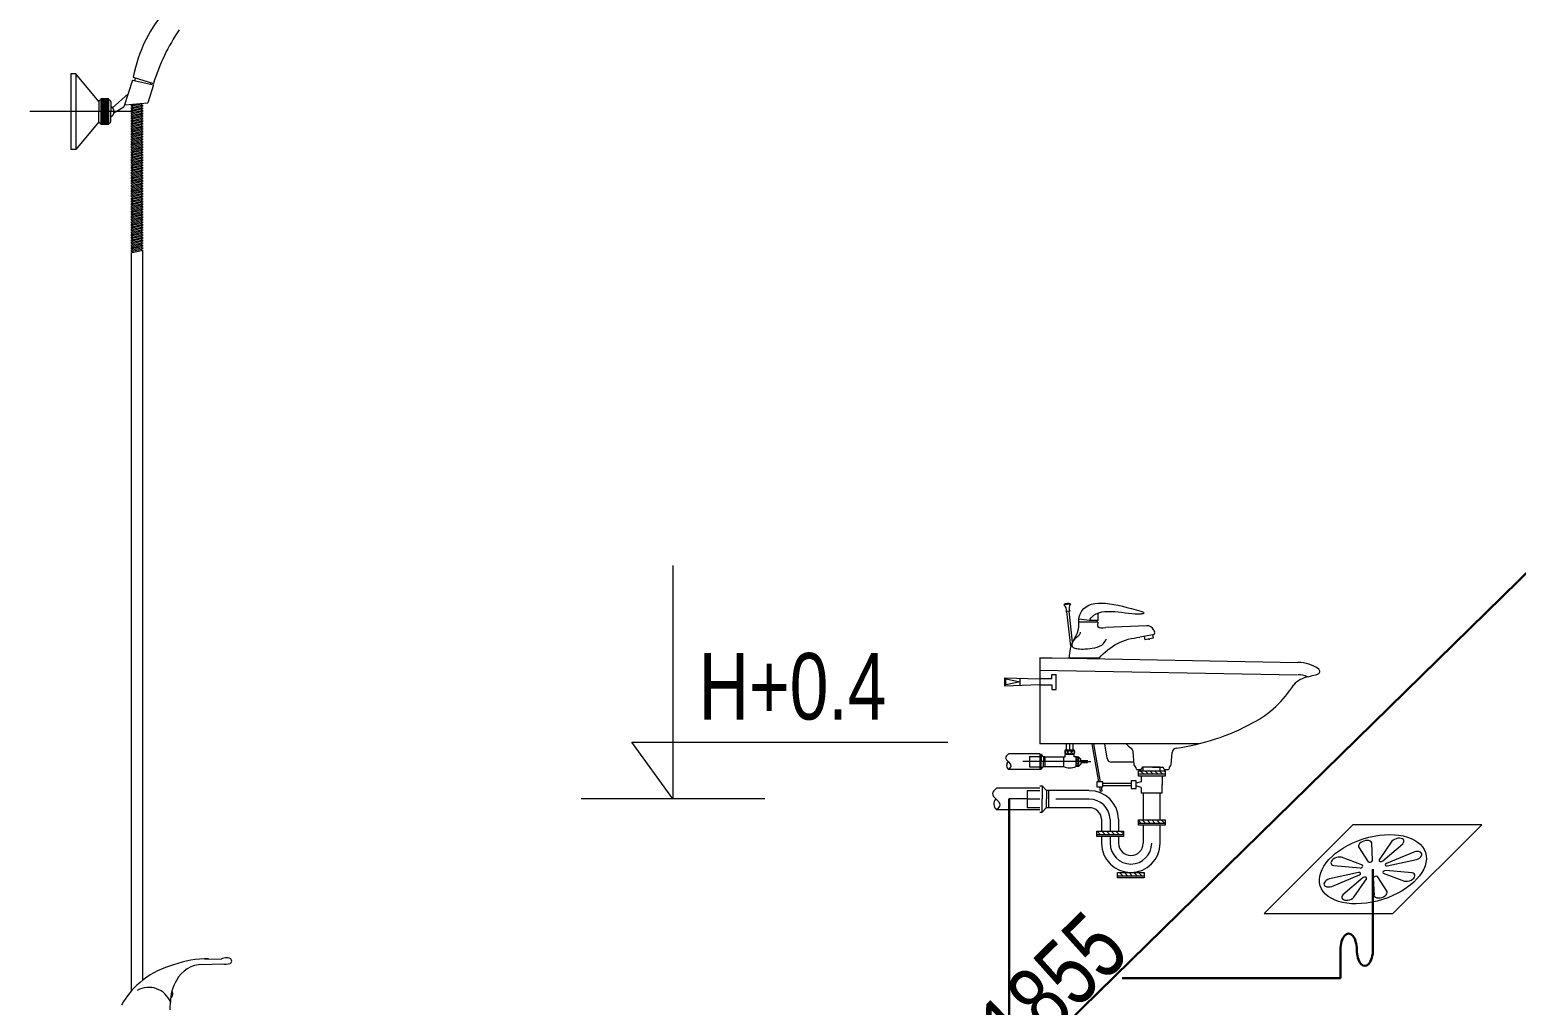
# Model space of a CAD drawing. Header units: millimetres. Extents: x -819040 to 60987, y -269988 to 131461.
# Drawn here: x -31172 to -25633, y -79511 to -75875 of the extents above; entities that cross this region are included whole.
import ezdxf

# ---------------------------------------------------------------- set-up
doc = ezdxf.new("R2010")
doc.units = ezdxf.units.MM
doc.layers.get('0').update_dxf_attribs({"lineweight": 9})
doc.layers.get('Defpoints').update_dxf_attribs({"lineweight": 9})
for name, color, linetype, lineweight in [('GHI CHU', 51, 'Continuous', 9), ('GHI CHU @ 50', 51, 'Continuous', 9), ('KICH THUOC', 21, 'Continuous', 13), ('KICH THUOC @ 10', 21, 'Continuous', 13), ('kt', 8, 'Continuous', 9), ('THOAT RUA-CONTINOUS', 3, 'Continuous', 30), ('THOAT RUA-MIENG BAT', 3, 'ONG_THOAT', 30), ('ống cấp nước', 3, 'Continuous', 9)]:
    doc.layers.add(name, color=color, linetype=linetype, lineweight=lineweight)
doc.styles.add('KICH THUOC', font='arial.ttf', dxfattribs={"width": 0.75})
doc.styles.get("Standard").update_dxf_attribs({"font": 'arial.ttf', "width": 0.75})
doc.styles.add('TCVN-10', font='arial.ttf', dxfattribs={"width": 0.75, "height": 10})
doc.linetypes.add('ONG_THOAT', pattern='A,6,-1,[")",Standard,S=2,R=0,X=-0.466667,Y=-1],-0.2', length=7.2)
doc.dimstyles.new('TCVN-5 D-i-L', dxfattribs={"dimtxt": 5, "dimasz": 1.2, "dimexe": 1.2, "dimexo": 0, "dimgap": 0.8, "dimtad": 1, "dimtoh": 1, "dimdec": 0, "dimzin": 0, "dimdsep": 46, "dimtxsty": 'KICH THUOC', "dimblk": 'ARCHTICK', "dimcen": 1.2, "dimdle": 1.2, "dimse1": 1, "dimse2": 1, "dimsd1": 1, "dimsd2": 1, "dimclrd": 256, "dimclre": 256, "dimclrt": 256, "dimadec": 0, "dimazin": 0, "dimtm": 1e-09, "dimtfac": 1, "dimtdec": 0, "dimtofl": 0, "dimtmove": 1, "dimatfit": 2, "dimfxl": 1, "dimtolj": 1, "dimtzin": 0, "dimlwd": -1, "dimlwe": -1, "dimarcsym": 1})
pattern_1 = [(135, (254.425, 2073.632), (6.623436, 6.623436), [])]

# ---------------------------------------------------------------- blocks, each defined once
blk = doc.blocks.new('chi_tiet_chau_rua-hc_canh')
h = blk.add_hatch()
h.set_pattern_fill('ANSI31', color=256, scale=74.935623, style=0)
h.set_pattern_definition(pattern_1)
h.paths.add_polyline_path([(92.7, 291.4), (93, 301.4), (58.4, 301.4), (58.4, 291.4)])
h.paths.add_polyline_path([(93, 301.4), (92.7, 291.4), (133.4, 291.4), (133.4, 301.4)])
h = blk.add_hatch()
h.set_pattern_fill('ANSI31', color=256, scale=74.935623, style=0)
h.set_pattern_definition(pattern_1)
h.paths.add_polyline_path([(133.3, 153.3), (133.3, 163.3), (87.9, 163.3), (87.5, 153.3)])
h.paths.add_polyline_path([(87.9, 163.3), (58.4, 163.3), (58.4, 153.3), (87.5, 153.3)])
h.paths.add_polyline_path([(16.4, 121.4), (16.4, 131.4), (-58.5, 131.4), (-58.5, 121.4)])
h = blk.add_hatch()
h.set_pattern_fill('ANSI31', color=256, scale=74.935623, style=0)
h.set_pattern_definition(pattern_1)
h.paths.add_polyline_path([(0, 5), (0, 15), (54.7, 15), (54.7, 5)])
h.paths.add_polyline_path([(54.7, 5), (54.7, 15), (74.9, 15), (74.9, 5)])
for p, q in [((-131.6, 769.5), (-150.9, 767.3)), ((-133.8, 749.7), (-144.4, 748.5)), ((-136.1, 749.5), (-142.1, 748.8)), ((-130.9, 651.1), (-142.1, 748.8)), ((-126.2, 662.8), (-136.1, 749.5)), ((-55.4, 719), (-109.9, 719)), ((-79.1, 723.3), (-109.1, 726.8)), ((-108.5, 719), (-109.1, 726.8)), ((-54.4, 723.4), (-79.1, 723.3)), ((-57.7, 719.5), (-57.9, 723.3)), ((-54.4, 723.4), (-54.4, 744.6)), ((81.8, 708.5), (-33.2, 704.1)), ((99.5, 683.2), (62.7, 676.1)), ((74.8, 678.4), (76.8, 669.1)), ((100.1, 673.6), (76.8, 669.1)), ((98.1, 683), (100.1, 673.6)), ((101.8, 696.4), (103.9, 691.3)), ((-218.9, 618.2), (-183.3, 618.2)), ((-218.8, 618.2), (-218.8, 376.8)), ((-183.3, 618.2), (506.5, 605.5)), ((-51.3, 617.9), (-136.8, 617.9)), ((-55.3, 617.9), (-127.4, 617.9)), ((-273.7, 540.6), (-273.7, 560.8)), ((-184.3, 559.1), (-218.9, 559.1)), ((-218.8, 584), (505.9, 570.6)), ((-184.3, 559.1), (-184.3, 571.7)), ((-184.3, 571.7), (-172.7, 571.7)), ((-172.7, 529.7), (-172.7, 571.7)), ((-218.9, 542.3), (-184.3, 542.3)), ((-184.3, 542.3), (-184.3, 529.7)), ((-184.3, 529.7), (-172.7, 529.7)), ((-36.1, 376.8), (-218.8, 376.8)), ((-143.5, 359), (-143.5, 376.8)), ((-134.4, 359), (-134.4, 376.8)), ((-125.2, 359), (-125.2, 376.8)), ((-72.3, 376.8), (-53.5, 269.9)), ((-67.5, 376.8), (-48.6, 269.9)), ((227.6, 376.8), (-37.3, 376.8)), ((-29.5, 336.3), (-36.1, 376.8)), ((-218.8, 348.6), (-306.1, 348.6)), ((-247.4, 341.3), (-218.8, 341.3)), ((-247.4, 341.3), (-247.4, 312.3)), ((-218.8, 347.9), (-214.9, 347.9)), ((-218.8, 347.9), (-218.8, 305.7)), ((-214.9, 347.9), (-214.9, 326.8)), ((-207.8, 340.5), (-214.9, 347.9)), ((-204.6, 340.5), (-207.8, 340.5)), ((-207.8, 340.5), (-207.8, 326.8)), ((-204.6, 340.5), (-151.7, 340.5)), ((-204.6, 340.5), (-204.6, 313.1)), ((-204.6, 340.5), (-204.6, 313.1)), ((-151.7, 340.5), (-146.9, 340.5)), ((-151.7, 340.5), (-151.7, 313.1)), ((-121.8, 359), (-146.9, 359)), ((-134.4, 347.3), (-146.9, 347.3)), ((-146.9, 340.5), (-146.9, 347.3)), ((-121.8, 347.3), (-134.4, 347.3)), ((-121.8, 340.5), (-121.8, 347.3)), ((-113.3, 340.5), (-121.8, 340.5)), ((-117, 340.5), (-109.7, 340.5)), ((-117, 340.5), (-117, 313.1)), ((-109.7, 340.5), (-109.7, 313.1)), ((-109.7, 340.5), (-103.6, 333.8)), ((46.6, 317.7), (43.4, 355.1)), ((150.2, 317.7), (153.2, 352.7)), ((-218.8, 304.9), (-306.1, 304.9)), ((-83.3, 327), (-266.4, 327)), ((-247.4, 312.3), (-218.8, 312.3)), ((-218.8, 305.7), (-214.9, 305.7)), ((-214.9, 305.7), (-214.9, 326.8)), ((-214.9, 305.7), (-207.8, 313.1)), ((-207.8, 313.1), (-207.8, 326.8)), ((-207.8, 313.1), (-204.6, 313.1)), ((-204.6, 313.1), (-151.7, 313.1)), ((-109.7, 313.1), (-117, 313.1)), ((-109.7, 313.1), (-103.6, 319.8)), ((-103.6, 326.8), (-103.6, 333.8)), ((-103.6, 330.3), (-85.8, 330.3)), ((-103.6, 326.8), (-103.6, 319.8)), ((-85.8, 323.7), (-103.6, 323.7)), ((-83.3, 327), (-75.2, 327)), ((45.9, 325.5), (-16.7, 325.5)), ((54.2, 304.7), (66, 304.7)), ((58.4, 301.4), (133.4, 301.4)), ((58.4, 286.4), (58.4, 301.4)), ((66, 304.7), (68, 309.6)), ((98.4, 311.2), (70.4, 311.2)), ((119.9, 311.2), (71.9, 311.2)), ((71.9, 301.4), (71.9, 311.2)), ((98.4, 311.2), (126.5, 311.2)), ((119.9, 301.4), (119.9, 311.2)), ((130.8, 304.7), (128.9, 309.6)), ((130.8, 304.7), (142.6, 304.7)), ((133.4, 301.4), (133.4, 286.4)), ((-218.8, 252.4), (-340, 252.4)), ((-218.8, 259), (-212, 259)), ((-212, 259), (-199.5, 245.9)), ((-212, 259), (-212, 222)), ((-51.1, 256.4), (-48.6, 242.6)), ((-46.2, 256.4), (-44, 243.5)), ((37.8, 265.8), (-41.6, 265.8)), ((37.8, 258.8), (-41.6, 258.8)), ((37.8, 272.8), (37.8, 251.7)), ((52.6, 272.8), (37.8, 272.8)), ((37.8, 251.7), (52.6, 251.7)), ((52.6, 251.7), (52.6, 272.8)), ((66.2, 270.3), (52.6, 265.9)), ((66.2, 254.2), (52.6, 258.6)), ((133.4, 291.4), (58.4, 291.4)), ((133.4, 286.4), (58.4, 286.4)), ((125.6, 286.4), (125.6, 262.3)), ((125.6, 238.2), (125.6, 262.3)), ((-254.1, 222), (-304.6, 222)), ((-254.1, 245.9), (-218.8, 245.9)), ((-254.1, 245.9), (-254.1, 198)), ((-254.1, 222), (-218.8, 222)), ((-254.1, 222), (-254.1, 222)), ((-254.1, 222), (-254.1, 222)), ((-212, 184.9), (-212, 222)), ((-194, 245.9), (-199.5, 245.9)), ((-199.5, 245.9), (-199.5, 222)), ((-199.5, 198), (-199.5, 222)), ((-194, 245.9), (-194, 198)), ((-79.4, 245.3), (-194, 245.3)), ((-79.4, 221.3), (-173.9, 221.3)), ((-44, 243.5), (-48.6, 242.6)), ((125.6, 238.2), (66.2, 238.2)), ((71.9, 238.2), (71.9, 163.3)), ((119.9, 163.3), (119.9, 238.2)), ((-218.8, 191.6), (-340, 191.6)), ((-254.1, 198), (-218.8, 198)), ((-218.8, 184.9), (-212, 184.9)), ((-212, 184.9), (-199.5, 198)), ((-199.5, 198), (-194, 198)), ((-79.4, 197.3), (-194, 197.3)), ((-58.5, 131.4), (16.4, 131.4)), ((-58.5, 116.4), (-58.5, 131.4)), ((-45.1, 165.3), (-45.1, 131.4)), ((-21, 165.3), (-21, 131.4)), ((3, 165.3), (3, 131.4)), ((16.4, 131.4), (16.4, 116.4)), ((58.4, 163.3), (133.3, 163.3)), ((58.4, 148.3), (58.4, 163.3)), ((133.3, 153.3), (58.4, 153.3)), ((133.3, 148.3), (58.4, 148.3)), ((71.9, 148.3), (71.9, 97.4)), ((119.9, 97.4), (119.9, 148.3)), ((133.3, 163.3), (133.3, 148.3)), ((16.4, 121.4), (-58.5, 121.4)), ((16.4, 116.4), (-58.5, 116.4)), ((-45, 116.4), (-45, 97.4)), ((-21, 116.4), (-21, 97.4)), ((3, 116.4), (3, 97.4)), ((37.5, 62.9), (37.5, 62.9)), ((0, 0), (0, 15)), ((0, 15), (74.9, 15)), ((74.9, 5), (0, 5)), ((74.9, 0), (0, 0)), ((37.5, 39), (37.5, 39)), ((37.5, 15), (37.5, 15)), ((74.9, 15), (74.9, 0))]:
    blk.add_line(p, q)
for points in [[(64.9, 749.4), (67.9, 748.4), (70.5, 747.4), (72.3, 746.3), (73.4, 745.2), (73.6, 744.1), (72.7, 743.2), (70.7, 742.5), (67.3, 741.9)], [(-105.3, 690.3), (-105.5, 687.8), (-106.1, 685.6), (-107, 683.7), (-108.2, 682), (-109.7, 680.5), (-111.2, 679.1), (-112.9, 677.7), (-114.6, 676.3), (-116.2, 674.8), (-117.9, 673.3), (-119.4, 671.6), (-120.9, 670), (-122.3, 668.3), (-123.6, 666.7), (-124.7, 665.1), (-125.7, 663.5), (-126.5, 662), (-127.2, 660.6), (-127.7, 659.2), (-128.1, 657.9), (-128.3, 656.6), (-128.4, 655.4), (-128.3, 654.1), (-128.1, 652.9), (-127.8, 651.8), (-127.3, 650.6), (-126.6, 649.5), (-125.6, 648.4), (-124.3, 647.4), (-122.6, 646.5), (-120.4, 645.6), (-117.7, 644.9), (-114.5, 644.3), (-110.8, 643.8), (-106.5, 643.5), (-101.7, 643.3), (-96.5, 643.3), (-90.8, 643.5), (-84.7, 643.9), (-78.2, 644.5), (-71.3, 645.3), (-64.3, 646.5), (-57.3, 648.3), (-50.6, 650.9), (-44.5, 654.4), (-39.1, 659), (-34.6, 664.9), (-31.4, 672.3)], [(-218.9, 542.3), (-316.7, 539.3), (-316.7, 562.1), (-218.9, 559.1)], [(66.2, 286.4), (66.2, 270.3)], [(66.2, 254.2), (66.2, 238.2)]]:
    blk.add_lwpolyline(points)
blk.add_lwpolyline([(-51.3, 617.9, -0.204183), (62.7, 676.1)], format="xyb")
for points in [[(-273.7, 550.7), (-313.7, 542.3), (-313.7, 559.1), (-273.7, 550.7)], [(-41.6, 269.9), (-58.1, 269.9), (-58.1, 256.4), (-41.6, 256.4)]]:
    blk.add_lwpolyline(points, close=True)
for centre, radius in [((-134.4, 353.1), 4.98), ((-113.4, 335.5), 2.73), ((-113.4, 318.1), 2.73)]:
    blk.add_circle(centre, radius)
for centre, radius, start, end in [((-139.5, 752.6), 18.7, 65.1138, 127.8738), ((-159.3, 753.9), 15.8, 340.1768, 58.1722), ((-120.5, 758.3), 15.8, 134.8154, 212.8108), ((83.6, 688.9), 19.7, 22.3232, 95.2136), ((98.4, 689), 5.9, 280.9248, 22.3232), ((508.4, 511.6), 93.9, 52.9609, 91.1594), ((560.3, 580.3), 7.77, 293.3025, 52.9609), ((241.2, 699.4), 297.9, 297.6615, 328.3428), ((550.8, 489.2), 77.7, 101.4566, 136.1097), ((508.4, 511.6), 59.1, 64.7423, 91.1594), ((71.7, 1005.4), 647.7, 278.2159, 298.3725), ((93, 438.2), 92, 221.8945, 233.4324), ((-135.8, 353.1), 12.5, 152.3432, 207.6568), ((-132.9, 353.1), 12.5, 332.3432, 27.6568), ((-16.7, 338.4), 13, 189.2662, 270), ((30.5, 354), 13, 4.8991, 53.4324), ((166.1, 351.6), 13, 98.2159, 175.1009), ((-296.8, 316.5), 14.9, 135.7581, 231.5596), ((-134.4, 350.2), 40.9, 244.9582, 295.0418), ((-86.8, 327), 3.44, 286.2708, 73.7292), ((33.7, 303.2), 19.4, 7.9934, 48.4459), ((54.2, 306), 1.3, 187.9934, 270), ((70.4, 308.6), 2.59, 90, 158.1986), ((126.5, 308.6), 2.59, 21.8014, 90), ((142.6, 306), 1.3, 270, 352.0066), ((163.1, 303.2), 19.4, 131.5541, 172.0066), ((-327.2, 207.8), 20.7, 135.7581, 231.5596), ((-79.4, 162.8), 82.4, 1.7292, 90), ((-79.4, 162.8), 58.4, 2.439, 90), ((-79.4, 162.8), 34.5, 4.138, 90), ((37.5, 97.4), 34.5, 0, 0), ((37.5, 97.4), 82.4, 180, 270), ((37.5, 97.4), 58.4, 180, 270), ((37.5, 97.4), 34.5, 180, 270), ((37.5, 97.4), 82.4, 270, 0), ((37.5, 97.4), 34.5, 270, 0), ((37.5, 97.4), 58.4, 270, 0)]:
    blk.add_arc(centre, radius, start, end)
for centre in [(-143.5, 352.9), (-125.2, 352.9), (-113.4, 326.8)]:
    blk.add_ellipse(centre, major_axis=(0, -5.03), ratio=0.589621)
for points, knots in [([(-109.1, 726.8), (-108, 736), (-84.9, 792.2), (-4.2, 769.2), (64.9, 749.4)], [60.22347, 60.22347, 60.22347, 60.22347, 130.295464, 552.2368, 552.2368, 552.2368, 552.2368]), ([(-79.1, 723.3), (-76.2, 729.1), (-46.4, 765.8), (22.8, 739.9), (67.3, 741.9)], [74.135585, 74.135585, 74.135585, 74.135585, 94.783412, 433.510569, 433.510569, 433.510569, 433.510569]), ([(535.4, 565.4), (545.3, 568.2), (551.6, 569.5), (560.6, 572), (563.4, 573.2)], [0, 0, 0, 0, 14.791988, 20.421836, 20.421836, 20.421836, 20.421836])]:
    blk.add_open_spline(points, degree=3, knots=knots)
for points in [[(-109.9, 719), (-112.3, 692.5), (-119.8, 675.8), (-133, 644.1), (-136.8, 617.9)], [(-55.4, 719), (-55.2, 706.4), (-33.2, 704.1)], [(-306.1, 348.6), (-314.4, 337.5), (-299.4, 315), (-306.1, 304.9)], [(-340, 252.4), (-351.6, 236.9), (-330.8, 205.6), (-340, 191.6)]]:
    blk.add_spline(points, degree=3)
at = {"color": 0, "linetype": 'ByBlock'}
blk.add_point((88.5, 671.4), dxfattribs=at)
blk = doc.blocks.new('chi_tiet_sen_tam-hc_canh')
for p, q in [((23.9, 922.3), (23.9, 851.6)), ((28.6, 922.3), (23.9, 922.3)), ((28.6, 922.3), (28.6, 851.6)), ((49.9, 896.4), (28.6, 922.3)), ((81.4, 916.4), (73.4, 891.4)), ((81.4, 916.4), (101, 912.1)), ((82.1, 919), (100.9, 913.2)), ((83.5, 915.9), (84.2, 918.3)), ((62.9, 890.5), (77.3, 903.5)), ((101, 912.1), (95.6, 895.2)), ((98, 912.8), (98.4, 914)), ((80.6, 887), (-14.3, 887)), ((49.9, 896.4), (49.9, 887)), ((49.9, 877.6), (49.9, 887)), ((51.8, 899), (51.8, 875)), ((59.2, 899), (51.8, 899)), ((59.2, 897.9), (51.8, 897.9)), ((59.2, 896.8), (51.8, 896.8)), ((59.2, 895.7), (51.8, 895.7)), ((59.2, 894.6), (51.8, 894.6)), ((59.2, 893.5), (51.8, 893.5)), ((59.2, 892.4), (51.8, 892.4)), ((59.2, 891.3), (51.8, 891.3)), ((59.2, 890.2), (51.8, 890.2)), ((59.2, 889.1), (51.8, 889.1)), ((59.2, 888), (51.8, 888)), ((59.2, 887), (51.8, 887)), ((59.2, 875), (59.2, 899)), ((61.2, 896.4), (61.2, 887)), ((61.2, 877.6), (61.2, 887)), ((64, 885.9), (73.4, 891.4)), ((74.1, 893.3), (95.6, 895.2)), ((80.2, 893.2), (81, 893.3)), ((80.2, 893.2), (80.2, 892.1)), ((80.2, 892.1), (81, 892.3)), ((80.2, 890.7), (81, 890.9)), ((80.2, 890.7), (80.2, 889.7)), ((80.2, 889.7), (81, 889.8)), ((80.2, 888.3), (81, 888.5)), ((80.2, 888.3), (80.2, 887.2)), ((80.2, 887.2), (81, 887.4)), ((81, 893.3), (85.1, 894.3)), ((81, 892.3), (89.8, 894.3)), ((81, 893.9), (81, 893.3)), ((81, 890.9), (89.8, 893)), ((81, 892.3), (81, 890.9)), ((81, 889.8), (89.8, 891.9)), ((81, 888.5), (89.8, 890.6)), ((81, 889.8), (81, 888.5)), ((81, 887.4), (89.8, 889.5)), ((81, 886.1), (89.8, 888.1)), ((81, 887.4), (81, 886.1)), ((81, 885), (89.8, 887.1)), ((89.8, 894.3), (90.6, 894.5)), ((89.8, 894.3), (89.8, 893)), ((89.8, 893), (90.6, 893.2)), ((89.8, 891.9), (90.6, 892.1)), ((89.8, 891.9), (89.8, 890.6)), ((89.8, 890.6), (90.6, 890.7)), ((89.8, 889.5), (90.6, 889.7)), ((89.8, 889.5), (89.8, 888.1)), ((89.8, 888.1), (90.6, 888.3)), ((89.8, 887.1), (90.6, 887.2)), ((89.8, 887.1), (89.8, 885.7)), ((90.6, 894.8), (90.6, 894.5)), ((90.6, 893.2), (90.6, 892.1)), ((90.6, 890.7), (90.6, 889.7)), ((90.6, 888.3), (90.6, 887.2)), ((49.9, 877.6), (28.6, 851.6)), ((59.2, 885.9), (51.8, 885.9)), ((59.2, 884.8), (51.8, 884.8)), ((59.2, 883.7), (51.8, 883.7)), ((59.2, 882.6), (51.8, 882.6)), ((59.2, 881.5), (51.8, 881.5)), ((59.2, 880.4), (51.8, 880.4)), ((59.2, 879.3), (51.8, 879.3)), ((59.2, 878.2), (51.8, 878.2)), ((59.2, 877.1), (51.8, 877.1)), ((59.2, 876), (51.8, 876)), ((59.2, 874.9), (51.8, 874.9)), ((80.2, 885.9), (81, 886.1)), ((80.2, 885.9), (80.2, 884.8)), ((80.2, 884.8), (81, 885)), ((80.2, 883.5), (81, 883.7)), ((80.2, 883.5), (80.2, 882.4)), ((80.2, 882.4), (81, 882.6)), ((80.2, 881.1), (81, 881.3)), ((80.2, 881.1), (80.2, 880)), ((80.2, 880), (81, 880.2)), ((80.2, 878.7), (81, 878.8)), ((80.2, 878.7), (80.2, 877.6)), ((80.2, 877.6), (81, 877.8)), ((80.2, 876.2), (81, 876.4)), ((80.2, 876.2), (80.2, 875.2)), ((80.2, 875.2), (81, 875.3)), ((80.2, 873.8), (81, 874)), ((80.2, 873.8), (80.2, 872.7)), ((80.2, 872.7), (81, 872.9)), ((81, 883.7), (89.8, 885.7)), ((81, 885), (81, 883.7)), ((81, 882.6), (89.8, 884.6)), ((81, 881.3), (89.8, 883.3)), ((81, 882.6), (81, 881.3)), ((81, 880.2), (89.8, 882.2)), ((81, 878.8), (89.8, 880.9)), ((81, 880.2), (81, 878.8)), ((81, 877.8), (89.8, 879.8)), ((81, 876.4), (89.8, 878.5)), ((81, 877.8), (81, 876.4)), ((81, 875.3), (89.8, 877.4)), ((81, 874), (89.8, 876.1)), ((81, 875.3), (81, 874)), ((81, 872.9), (89.8, 875)), ((81, 871.6), (89.8, 873.6)), ((81, 872.9), (81, 871.6)), ((81, 870.5), (89.8, 872.6)), ((89.8, 885.7), (90.6, 885.9)), ((89.8, 884.6), (90.6, 884.8)), ((89.8, 884.6), (89.8, 883.3)), ((89.8, 883.3), (90.6, 883.5)), ((89.8, 882.2), (90.6, 882.4)), ((89.8, 882.2), (89.8, 880.9)), ((89.8, 880.9), (90.6, 881.1)), ((89.8, 879.8), (90.6, 880)), ((89.8, 879.8), (89.8, 878.5)), ((89.8, 878.5), (90.6, 878.7)), ((89.8, 877.4), (90.6, 877.6)), ((89.8, 877.4), (89.8, 876.1)), ((89.8, 876.1), (90.6, 876.2)), ((89.8, 875), (90.6, 875.2)), ((89.8, 875), (89.8, 873.6)), ((89.8, 873.6), (90.6, 873.8)), ((89.8, 872.6), (90.6, 872.7)), ((89.8, 872.6), (89.8, 871.2)), ((90.6, 885.9), (90.6, 884.8)), ((90.6, 883.5), (90.6, 882.4)), ((90.6, 881.1), (90.6, 880)), ((90.6, 878.7), (90.6, 877.6)), ((90.6, 876.2), (90.6, 875.2)), ((90.6, 873.8), (90.6, 872.7)), ((80.2, 871.4), (81, 871.6)), ((80.2, 871.4), (80.2, 870.3)), ((80.2, 870.3), (81, 870.5)), ((80.2, 869), (81, 869.2)), ((80.2, 869), (80.2, 867.9)), ((80.2, 867.9), (81, 868.1)), ((80.2, 866.6), (81, 866.8)), ((80.2, 866.6), (80.2, 865.5)), ((80.2, 865.5), (81, 865.7)), ((80.2, 864.2), (81, 864.4)), ((80.2, 864.2), (80.2, 863.1)), ((80.2, 863.1), (81, 863.3)), ((80.2, 861.7), (81, 861.9)), ((80.2, 861.7), (80.2, 860.7)), ((80.2, 860.7), (81, 860.8)), ((80.2, 859.3), (81, 859.5)), ((80.2, 859.3), (80.2, 858.2)), ((81, 869.2), (89.8, 871.2)), ((81, 870.5), (81, 869.2)), ((81, 868.1), (89.8, 870.1)), ((81, 866.8), (89.8, 868.8)), ((81, 868.1), (81, 866.8)), ((81, 865.7), (89.8, 867.7)), ((81, 864.4), (89.8, 866.4)), ((81, 865.7), (81, 864.4)), ((81, 863.3), (89.8, 865.3)), ((81, 861.9), (89.8, 864)), ((81, 863.3), (81, 861.9)), ((81, 860.8), (89.8, 862.9)), ((81, 859.5), (89.8, 861.6)), ((81, 860.8), (81, 859.5)), ((81, 858.4), (89.8, 860.5)), ((81, 857.1), (89.8, 859.1)), ((89.8, 871.2), (90.6, 871.4)), ((89.8, 870.1), (90.6, 870.3)), ((89.8, 870.1), (89.8, 868.8)), ((89.8, 868.8), (90.6, 869)), ((89.8, 867.7), (90.6, 867.9)), ((89.8, 867.7), (89.8, 866.4)), ((89.8, 866.4), (90.6, 866.6)), ((89.8, 865.3), (90.6, 865.5)), ((89.8, 865.3), (89.8, 864)), ((89.8, 864), (90.6, 864.2)), ((89.8, 862.9), (90.6, 863.1)), ((89.8, 862.9), (89.8, 861.6)), ((89.8, 861.6), (90.6, 861.7)), ((89.8, 860.5), (90.6, 860.7)), ((89.8, 860.5), (89.8, 859.1)), ((89.8, 859.1), (90.6, 859.3)), ((90.6, 871.4), (90.6, 870.3)), ((90.6, 869), (90.6, 867.9)), ((90.6, 866.6), (90.6, 865.5)), ((90.6, 864.2), (90.6, 863.1)), ((90.6, 861.7), (90.6, 860.7)), ((90.6, 859.3), (90.6, 858.2)), ((28.6, 851.6), (23.9, 851.6)), ((80.2, 858.2), (81, 858.4)), ((80.2, 856.9), (81, 857.1)), ((80.2, 856.9), (80.2, 855.8)), ((80.2, 855.8), (81, 856)), ((80.2, 854.5), (81, 854.7)), ((80.2, 854.5), (80.2, 853.4)), ((80.2, 853.4), (81, 853.6)), ((80.2, 852.1), (81, 852.3)), ((80.2, 852.1), (80.2, 851)), ((80.2, 851), (81, 851.2)), ((80.2, 849.7), (81, 849.9)), ((80.2, 849.7), (80.2, 848.6)), ((80.2, 848.6), (81, 848.8)), ((80.2, 847.3), (81, 847.4)), ((80.2, 847.3), (80.2, 846.2)), ((80.2, 846.2), (81, 846.4)), ((80.2, 844.8), (81, 845)), ((80.2, 844.8), (80.2, 843.8)), ((81, 858.4), (81, 857.1)), ((81, 856), (89.8, 858.1)), ((81, 854.7), (89.8, 856.7)), ((81, 856), (81, 854.7)), ((81, 853.6), (89.8, 855.6)), ((81, 852.3), (89.8, 854.3)), ((81, 853.6), (81, 852.3)), ((81, 851.2), (89.8, 853.2)), ((81, 849.9), (89.8, 851.9)), ((81, 851.2), (81, 849.9)), ((81, 848.8), (89.8, 850.8)), ((81, 847.4), (89.8, 849.5)), ((81, 848.8), (81, 847.4)), ((81, 846.4), (89.8, 848.4)), ((81, 845), (89.8, 847.1)), ((81, 846.4), (81, 845)), ((81, 843.9), (89.8, 846)), ((89.8, 858.1), (90.6, 858.2)), ((89.8, 858.1), (89.8, 856.7)), ((89.8, 856.7), (90.6, 856.9)), ((89.8, 855.6), (90.6, 855.8)), ((89.8, 855.6), (89.8, 854.3)), ((89.8, 854.3), (90.6, 854.5)), ((89.8, 853.2), (90.6, 853.4)), ((89.8, 853.2), (89.8, 851.9)), ((89.8, 851.9), (90.6, 852.1)), ((89.8, 850.8), (90.6, 851)), ((89.8, 850.8), (89.8, 849.5)), ((89.8, 849.5), (90.6, 849.7)), ((89.8, 848.4), (90.6, 848.6)), ((89.8, 848.4), (89.8, 847.1)), ((89.8, 847.1), (90.6, 847.3)), ((89.8, 846), (90.6, 846.2)), ((89.8, 846), (89.8, 844.7)), ((89.8, 844.7), (90.6, 844.8)), ((90.6, 856.9), (90.6, 855.8)), ((90.6, 854.5), (90.6, 853.4)), ((90.6, 852.1), (90.6, 851)), ((90.6, 849.7), (90.6, 848.6)), ((90.6, 847.3), (90.6, 846.2)), ((90.6, 844.8), (90.6, 843.8)), ((80.2, 843.8), (81, 843.9)), ((80.2, 842.4), (81, 842.6)), ((80.2, 842.4), (80.2, 841.3)), ((80.2, 841.3), (81, 841.5)), ((80.2, 840), (81, 840.2)), ((80.2, 840), (80.2, 838.9)), ((80.2, 838.9), (81, 839.1)), ((80.2, 837.6), (81, 837.8)), ((80.2, 837.6), (80.2, 836.5)), ((80.2, 836.5), (81, 836.7)), ((80.2, 835.2), (81, 835.4)), ((80.2, 835.2), (80.2, 834.1)), ((80.2, 834.1), (81, 834.3)), ((80.2, 832.8), (81, 832.9)), ((80.2, 832.8), (80.2, 831.7)), ((80.2, 831.7), (81, 831.9)), ((81, 842.6), (89.8, 844.7)), ((81, 843.9), (81, 842.6)), ((81, 841.5), (89.8, 843.6)), ((81, 840.2), (89.8, 842.2)), ((81, 841.5), (81, 840.2)), ((81, 839.1), (89.8, 841.1)), ((81, 837.8), (89.8, 839.8)), ((81, 839.1), (81, 837.8)), ((81, 836.7), (89.8, 838.7)), ((81, 835.4), (89.8, 837.4)), ((81, 836.7), (81, 835.4)), ((81, 834.3), (89.8, 836.3)), ((81, 832.9), (89.8, 835)), ((81, 834.3), (81, 832.9)), ((81, 831.9), (89.8, 833.9)), ((81, 830.5), (89.8, 832.6)), ((81, 831.9), (81, 830.5)), ((81, 829.4), (89.8, 831.5)), ((89.8, 843.6), (90.6, 843.8)), ((89.8, 843.6), (89.8, 842.2)), ((89.8, 842.2), (90.6, 842.4)), ((89.8, 841.1), (90.6, 841.3)), ((89.8, 841.1), (89.8, 839.8)), ((89.8, 839.8), (90.6, 840)), ((89.8, 838.7), (90.6, 838.9)), ((89.8, 838.7), (89.8, 837.4)), ((89.8, 837.4), (90.6, 837.6)), ((89.8, 836.3), (90.6, 836.5)), ((89.8, 836.3), (89.8, 835)), ((89.8, 835), (90.6, 835.2)), ((89.8, 833.9), (90.6, 834.1)), ((89.8, 833.9), (89.8, 832.6)), ((89.8, 832.6), (90.6, 832.8)), ((89.8, 831.5), (90.6, 831.7)), ((89.8, 831.5), (89.8, 830.2)), ((90.6, 842.4), (90.6, 841.3)), ((90.6, 840), (90.6, 838.9)), ((90.6, 837.6), (90.6, 836.5)), ((90.6, 835.2), (90.6, 834.1)), ((90.6, 832.8), (90.6, 831.7)), ((80.2, 830.3), (81, 830.5)), ((80.2, 830.3), (80.2, 829.3)), ((80.2, 829.3), (81, 829.4)), ((80.2, 827.9), (81, 828.1)), ((80.2, 827.9), (80.2, 826.8)), ((80.2, 826.8), (81, 827)), ((80.2, 825.5), (81, 825.7)), ((80.2, 825.5), (80.2, 824.4)), ((80.2, 824.4), (81, 824.6)), ((80.2, 823.1), (81, 823.3)), ((80.2, 823.1), (80.2, 822)), ((80.2, 822), (81, 822.2)), ((80.2, 820.7), (81, 820.9)), ((80.2, 820.7), (80.2, 819.6)), ((80.2, 819.6), (81, 819.8)), ((80.2, 818.3), (81, 818.5)), ((80.2, 818.3), (80.2, 817.2)), ((80.2, 817.2), (81, 817.4)), ((81, 828.1), (89.8, 830.2)), ((81, 829.4), (81, 828.1)), ((81, 827), (89.8, 829.1)), ((81, 825.7), (89.8, 827.7)), ((81, 827), (81, 825.7)), ((81, 824.6), (89.8, 826.7)), ((81, 823.3), (89.8, 825.3)), ((81, 824.6), (81, 823.3)), ((81, 822.2), (89.8, 824.2)), ((81, 820.9), (89.8, 822.9)), ((81, 822.2), (81, 820.9)), ((81, 819.8), (89.8, 821.8)), ((81, 818.5), (89.8, 820.5)), ((81, 819.8), (81, 818.5)), ((81, 817.4), (89.8, 819.4)), ((81, 816), (89.8, 818.1)), ((81, 817.4), (81, 816)), ((89.8, 830.2), (90.6, 830.3)), ((89.8, 829.1), (90.6, 829.3)), ((89.8, 829.1), (89.8, 827.7)), ((89.8, 827.7), (90.6, 827.9)), ((89.8, 826.7), (90.6, 826.8)), ((89.8, 826.7), (89.8, 825.3)), ((89.8, 825.3), (90.6, 825.5)), ((89.8, 824.2), (90.6, 824.4)), ((89.8, 824.2), (89.8, 822.9)), ((89.8, 822.9), (90.6, 823.1)), ((89.8, 821.8), (90.6, 822)), ((89.8, 821.8), (89.8, 820.5)), ((89.8, 820.5), (90.6, 820.7)), ((89.8, 819.4), (90.6, 819.6)), ((89.8, 819.4), (89.8, 818.1)), ((89.8, 818.1), (90.6, 818.3)), ((89.8, 817), (90.6, 817.2)), ((90.6, 830.3), (90.6, 829.3)), ((90.6, 827.9), (90.6, 826.8)), ((90.6, 825.5), (90.6, 824.4)), ((90.6, 823.1), (90.6, 822)), ((90.6, 820.7), (90.6, 819.6)), ((90.6, 818.3), (90.6, 817.2)), ((80.2, 815.8), (81, 816)), ((80.2, 815.8), (80.2, 814.8)), ((80.2, 814.8), (81, 814.9)), ((80.2, 813.4), (81, 813.6)), ((80.2, 813.4), (80.2, 812.3)), ((80.2, 812.3), (81, 812.5)), ((80.2, 811), (81, 811.2)), ((80.2, 811), (80.2, 809.9)), ((80.2, 809.9), (81, 810.1)), ((80.2, 808.6), (81, 808.8)), ((80.2, 808.6), (80.2, 807.5)), ((80.2, 807.5), (81, 807.7)), ((80.2, 806.2), (81, 806.4)), ((80.2, 806.2), (80.2, 805.1)), ((80.2, 805.1), (81, 805.3)), ((80.2, 803.8), (81, 804)), ((80.2, 803.8), (80.2, 802.7)), ((81, 814.9), (89.8, 817)), ((81, 813.6), (89.8, 815.7)), ((81, 814.9), (81, 813.6)), ((81, 812.5), (89.8, 814.6)), ((81, 811.2), (89.8, 813.2)), ((81, 812.5), (81, 811.2)), ((81, 810.1), (89.8, 812.2)), ((81, 808.8), (89.8, 810.8)), ((81, 810.1), (81, 808.8)), ((81, 807.7), (89.8, 809.7)), ((81, 806.4), (89.8, 808.4)), ((81, 807.7), (81, 806.4)), ((81, 805.3), (89.8, 807.3)), ((81, 804), (89.8, 806)), ((81, 805.3), (81, 804)), ((81, 802.9), (89.8, 804.9)), ((81, 801.5), (89.8, 803.6)), ((89.8, 817), (89.8, 815.7)), ((89.8, 815.7), (90.6, 815.8)), ((89.8, 814.6), (90.6, 814.8)), ((89.8, 814.6), (89.8, 813.2)), ((89.8, 813.2), (90.6, 813.4)), ((89.8, 812.2), (90.6, 812.3)), ((89.8, 812.2), (89.8, 810.8)), ((89.8, 810.8), (90.6, 811)), ((89.8, 809.7), (90.6, 809.9)), ((89.8, 809.7), (89.8, 808.4)), ((89.8, 808.4), (90.6, 808.6)), ((89.8, 807.3), (90.6, 807.5)), ((89.8, 807.3), (89.8, 806)), ((89.8, 806), (90.6, 806.2)), ((89.8, 804.9), (90.6, 805.1)), ((89.8, 804.9), (89.8, 803.6)), ((89.8, 803.6), (90.6, 803.8)), ((90.6, 815.8), (90.6, 814.8)), ((90.6, 813.4), (90.6, 812.3)), ((90.6, 811), (90.6, 809.9)), ((90.6, 808.6), (90.6, 807.5)), ((90.6, 806.2), (90.6, 805.1)), ((90.6, 803.8), (90.6, 802.7)), ((80.2, 802.7), (81, 802.9)), ((80.2, 801.4), (81, 801.5)), ((80.2, 801.4), (80.2, 800.3)), ((80.2, 800.3), (81, 800.5)), ((80.2, 798.9), (81, 799.1)), ((80.2, 798.9), (80.2, 797.8)), ((80.2, 797.8), (81, 798)), ((80.2, 796.5), (81, 796.7)), ((80.2, 796.5), (80.2, 795.4)), ((80.2, 795.4), (81, 795.6)), ((80.2, 794.1), (81, 794.3)), ((80.2, 794.1), (80.2, 793)), ((80.2, 793), (81, 793.2)), ((80.2, 791.7), (81, 791.9)), ((80.2, 791.7), (80.2, 790.6)), ((80.2, 790.6), (81, 790.8)), ((80.2, 789.3), (81, 789.5)), ((81, 802.9), (81, 801.5)), ((81, 800.5), (89.8, 802.5)), ((81, 799.1), (89.8, 801.2)), ((81, 800.5), (81, 799.1)), ((81, 798), (89.8, 800.1)), ((81, 796.7), (89.8, 798.8)), ((81, 798), (81, 796.7)), ((81, 795.6), (89.8, 797.7)), ((81, 794.3), (89.8, 796.3)), ((81, 795.6), (81, 794.3)), ((81, 793.2), (89.8, 795.2)), ((81, 791.9), (89.8, 793.9)), ((81, 793.2), (81, 791.9)), ((81, 790.8), (89.8, 792.8)), ((81, 789.5), (89.8, 791.5)), ((81, 790.8), (81, 789.5)), ((81, 788.4), (89.8, 790.4)), ((89.8, 802.5), (90.6, 802.7)), ((89.8, 802.5), (89.8, 801.2)), ((89.8, 801.2), (90.6, 801.4)), ((89.8, 800.1), (90.6, 800.3)), ((89.8, 800.1), (89.8, 798.8)), ((89.8, 798.8), (90.6, 798.9)), ((89.8, 797.7), (90.6, 797.8)), ((89.8, 797.7), (89.8, 796.3)), ((89.8, 796.3), (90.6, 796.5)), ((89.8, 795.2), (90.6, 795.4)), ((89.8, 795.2), (89.8, 793.9)), ((89.8, 793.9), (90.6, 794.1)), ((89.8, 792.8), (90.6, 793)), ((89.8, 792.8), (89.8, 791.5)), ((89.8, 791.5), (90.6, 791.7)), ((89.8, 790.4), (90.6, 790.6)), ((89.8, 790.4), (89.8, 789.1)), ((90.6, 801.4), (90.6, 800.3)), ((90.6, 798.9), (90.6, 797.8)), ((90.6, 796.5), (90.6, 795.4)), ((90.6, 794.1), (90.6, 793)), ((90.6, 791.7), (90.6, 790.6)), ((80.2, 789.3), (80.2, 788.2)), ((80.2, 788.2), (81, 788.4)), ((80.2, 786.9), (81, 787)), ((80.2, 786.9), (80.2, 785.8)), ((80.2, 785.8), (81, 786)), ((80.2, 784.4), (81, 784.6)), ((80.2, 784.4), (80.2, 783.4)), ((80.2, 783.4), (81, 783.5)), ((80.2, 782), (81, 782.2)), ((80.2, 782), (80.2, 780.9)), ((80.2, 780.9), (81, 781.1)), ((80.2, 779.6), (81, 779.8)), ((80.2, 779.6), (80.2, 778.5)), ((80.2, 778.5), (81, 778.7)), ((80.2, 777.2), (81, 777.4)), ((80.2, 777.2), (80.2, 776.1)), ((80.2, 776.1), (81, 776.3)), ((81, 787), (89.8, 789.1)), ((81, 788.4), (81, 787)), ((81, 786), (89.8, 788)), ((81, 784.6), (89.8, 786.7)), ((81, 786), (81, 784.6)), ((81, 783.5), (89.8, 785.6)), ((81, 782.2), (89.8, 784.3)), ((81, 783.5), (81, 782.2)), ((81, 781.1), (89.8, 783.2)), ((81, 779.8), (89.8, 781.8)), ((81, 781.1), (81, 779.8)), ((81, 778.7), (89.8, 780.8)), ((81, 777.4), (89.8, 779.4)), ((81, 778.7), (81, 777.4)), ((81, 776.3), (89.8, 778.3)), ((81, 775), (89.8, 777)), ((81, 776.3), (81, 775)), ((81, 773.9), (89.8, 775.9)), ((89.8, 789.1), (90.6, 789.3)), ((89.8, 788), (90.6, 788.2)), ((89.8, 788), (89.8, 786.7)), ((89.8, 786.7), (90.6, 786.9)), ((89.8, 785.6), (90.6, 785.8)), ((89.8, 785.6), (89.8, 784.3)), ((89.8, 784.3), (90.6, 784.4)), ((89.8, 783.2), (90.6, 783.4)), ((89.8, 783.2), (89.8, 781.8)), ((89.8, 781.8), (90.6, 782)), ((89.8, 780.8), (90.6, 780.9)), ((89.8, 780.8), (89.8, 779.4)), ((89.8, 779.4), (90.6, 779.6)), ((89.8, 778.3), (90.6, 778.5)), ((89.8, 778.3), (89.8, 777)), ((89.8, 777), (90.6, 777.2)), ((89.8, 775.9), (90.6, 776.1)), ((89.8, 775.9), (89.8, 774.6)), ((90.6, 789.3), (90.6, 788.2)), ((90.6, 786.9), (90.6, 785.8)), ((90.6, 784.4), (90.6, 783.4)), ((90.6, 782), (90.6, 780.9)), ((90.6, 779.6), (90.6, 778.5)), ((90.6, 777.2), (90.6, 776.1)), ((80.2, 774.8), (81, 775)), ((80.2, 774.8), (80.2, 773.7)), ((80.2, 773.7), (81, 773.9)), ((80.2, 772.4), (81, 772.5)), ((80.2, 772.4), (80.2, 771.3)), ((80.2, 771.3), (81, 771.5)), ((80.2, 769.9), (81, 770.1)), ((80.2, 769.9), (80.2, 768.9)), ((80.2, 768.9), (81, 769)), ((80.2, 767.5), (81, 767.7)), ((80.2, 767.5), (80.2, 766.4)), ((80.2, 766.4), (81, 766.6)), ((80.2, 765.1), (81, 765.3)), ((80.2, 765.1), (80.2, 764)), ((80.2, 764), (81, 764.2)), ((80.2, 762.7), (81, 762.9)), ((80.2, 762.7), (80.2, 761.6)), ((80.2, 761.6), (81, 761.8)), ((81, 772.5), (89.8, 774.6)), ((81, 773.9), (81, 772.5)), ((81, 771.5), (89.8, 773.5)), ((81, 770.1), (89.8, 772.2)), ((81, 771.5), (81, 770.1)), ((81, 769), (89.8, 771.1)), ((81, 767.7), (89.8, 769.8)), ((81, 769), (81, 767.7)), ((81, 766.6), (89.8, 768.7)), ((81, 765.3), (89.8, 767.3)), ((81, 766.6), (81, 765.3)), ((81, 764.2), (89.8, 766.3)), ((81, 762.9), (89.8, 764.9)), ((81, 764.2), (81, 762.9)), ((81, 761.8), (89.8, 763.8)), ((81, 760.5), (89.8, 762.5)), ((81, 761.8), (81, 760.5)), ((89.8, 774.6), (90.6, 774.8)), ((89.8, 773.5), (90.6, 773.7)), ((89.8, 773.5), (89.8, 772.2)), ((89.8, 772.2), (90.6, 772.4)), ((89.8, 771.1), (90.6, 771.3)), ((89.8, 771.1), (89.8, 769.8)), ((89.8, 769.8), (90.6, 769.9)), ((89.8, 768.7), (90.6, 768.9)), ((89.8, 768.7), (89.8, 767.3)), ((89.8, 767.3), (90.6, 767.5)), ((89.8, 766.3), (90.6, 766.4)), ((89.8, 766.3), (89.8, 764.9)), ((89.8, 764.9), (90.6, 765.1)), ((89.8, 763.8), (90.6, 764)), ((89.8, 763.8), (89.8, 762.5)), ((89.8, 762.5), (90.6, 762.7)), ((90.6, 774.8), (90.6, 773.7)), ((90.6, 772.4), (90.6, 771.3)), ((90.6, 769.9), (90.6, 768.9)), ((90.6, 767.5), (90.6, 766.4)), ((90.6, 765.1), (90.6, 764)), ((90.6, 762.7), (90.6, 761.6)), ((80.2, 760.3), (81, 760.5)), ((80.2, 760.3), (80.2, 759.2)), ((80.2, 759.2), (81, 759.4)), ((80.2, 757.9), (81, 758.1)), ((80.2, 757.9), (80.2, 756.8)), ((80.2, 756.8), (81, 757)), ((80.2, 755.5), (81, 755.6)), ((80.2, 755.5), (80.2, 67.3)), ((81, 759.4), (89.8, 761.4)), ((81, 758.1), (89.8, 760.1)), ((81, 759.4), (81, 758.1)), ((81, 757), (89.8, 759)), ((81, 755.6), (89.8, 757.7)), ((81, 757), (81, 755.6)), ((89.8, 761.4), (90.6, 761.6)), ((89.8, 761.4), (89.8, 760.1)), ((89.8, 760.1), (90.6, 760.3)), ((89.8, 759), (90.6, 759.2)), ((89.8, 759), (89.8, 757.7)), ((89.8, 757.7), (90.6, 757.9)), ((90.6, 760.3), (90.6, 759.2)), ((90.6, 757.9), (90.6, 77.3)), ((148.8, 97.4), (163.9, 97.2)), ((145.6, 92.3), (165, 92.9))]:
    blk.add_line(p, q)
for centre, radius, start, end in [((211.4, 894.9), 131.6, 137.2805, 169.4343), ((277.8, 859.1), 185, 145.6882, 162.9846), ((51.6, 896), 1.79, 82.4935, 165.9513), ((59.5, 896), 1.79, 14.0487, 97.5065), ((59.2, 887.4), 4.83, 355.4211, 65.8184), ((59.2, 886.6), 4.83, 294.1816, 4.5789), ((51.6, 878), 1.79, 194.0487, 277.5065), ((59.5, 878), 1.79, 262.4935, 345.9513), ((149.4, 14.8), 82.6, 88.0808, 111.1475), ((167, 91.9), 6.14, 95.5598, 120.5513), ((168.9, 89.4), 8.97, 62.3711, 106.0403), ((171.3, 95.6), 2.52, 294.7833, 44.5879), ((138.7, 17.1), 77.1, 104.3587, 151.2342), ((147, 64.3), 28, 90.8135, 152.1114), ((168, 105), 12.5, 256.0429, 290.2061), ((96.6, 49.5), 21.4, 20.4396, 120.1344), ((156.7, 57), 40, 149.3389, 180.0794), ((158.2, 50.5), 42.1, 171.2229, 180.6937), ((117.6, 62.6), 0.799, 216.8114, 294.7124), ((118.1, 66.5), 0.542, 13.0349, 112.2319), ((113.8, 64.9), 5.11, 324.0374, 19.1878)]:
    blk.add_arc(centre, radius, start, end)
blk = doc.blocks.new('A$C0db7587a')
at = {"layer": 'THOAT RUA-CONTINOUS'}
for centre, start_param, end_param in [((22.6, 15.1), 4.712389, 7.853982), ((7.5, 15.1), 1.570796, 4.712389)]:
    blk.add_ellipse(centre, major_axis=(0, 15.1), ratio=0.5, start_param=start_param, end_param=end_param, dxfattribs=at)
blk = doc.blocks.new('A$C6dcf11cc')
at = {"layer": 'kt'}
for p, q in [((85.5, 217.6), (85.5, 0)), ((47.1, 53), (341.5, 53)), ((85.5, 0), (47.1, 53))]:
    blk.add_line(p, q, dxfattribs=at)
at = {"layer": 'ống cấp nước', "color": 8}
blk.add_line((171, 0), (0, 0), dxfattribs=at)
blk = doc.blocks.new('*D294')
at = {"layer": 'Defpoints', "color": 0, "transparency": 16777216}
for p in [(4663.9, 1358.1), (4668.6, 1353.3), (3640.2, 355)]:
    blk.add_point(p, dxfattribs=at)
at = {"layer": 'KICH THUOC', "transparency": 16777216, "insert": (4133.3, 875.7), "char_height": 50, "attachment_point": 5, "rotation": 44.4161, "style": 'KICH THUOC'}
blk.add_mtext('\\A1;D50-I=0.035-L1855', dxfattribs=at)
blk = doc.blocks.new('_ArchTick')
at = {"color": 0, "linetype": 'ByBlock', "const_width": 0.15}
blk.add_lwpolyline([(-0.5, -0.5), (0.5, 0.5)], dxfattribs=at)
blk = doc.blocks.new('A$Cdfcc8211')
for p, q in [((-14.9, 33.1), (-81.1, -33.1)), ((81.1, 33.1), (-14.9, 33.1)), ((14.9, -33.1), (81.1, 33.1)), ((-10.7, 16.6), (-3.5, 5.5)), ((-0.3, 6.5), (-0.9, 19.7)), ((14.1, 20.8), (4.6, 6.9)), ((7.3, 6.3), (22.3, 19)), ((30.6, 12.8), (10.1, 4.2)), ((-29.2, 2.7), (-9.6, 0.9)), ((-7.7, 2.9), (-23.5, 8.9)), ((10.7, 2.4), (32.4, 7.2)), ((-10.7, -2.4), (-32.4, -7.2)), ((-30.6, -12.8), (-10.1, -4.2)), ((-7.3, -6.3), (-22.3, -19)), ((-14.1, -20.8), (-4.6, -6.9)), ((0.3, -6.5), (0.9, -19.7)), ((10.7, -16.6), (3.5, -5.5)), ((7.7, -2.9), (23.5, -8.9)), ((29.2, -2.7), (9.6, -0.9)), ((-81.1, -33.1), (14.9, -33.1))]:
    blk.add_line(p, q)
blk.add_ellipse((0, 0), major_axis=(39.2, 12.4), ratio=0.57735)
for centre, major_axis, start_param, end_param in [((18.2, 19.9), (4.89, 1.55), 5.497787, 8.63938), ((-5.8, 18.2), (4.89, 1.55), 6.283185, 9.424778), ((31.5, 10), (4.89, 1.55), 4.712389, 7.853982), ((-26.3, 5.8), (4.89, 1.55), 0.785398, 3.926991), ((-9.1, 2), (1.69, 0.54), 4.235202, 6.760372), ((-2, 6.3), (1.69, 0.54), 3.449804, 5.974974), ((6.3, 6.9), (1.69, 0.54), 2.664406, 5.189576), ((10.9, 3.5), (1.69, 0.54), 1.879008, 4.404178), ((-31.5, -10), (4.89, 1.55), 1.570796, 4.712389), ((-10.9, -3.5), (1.69, 0.54), 5.0206, 7.54577), ((-6.3, -6.9), (1.69, 0.54), 5.805999, 8.331168), ((2, -6.3), (1.69, 0.54), 0.308211, 2.833381), ((9.1, -2), (1.69, 0.54), 1.09361, 3.618779), ((26.3, -5.8), (4.89, 1.55), 3.926991, 7.068584), ((-18.2, -19.9), (4.89, 1.55), 2.356194, 5.497787), ((5.8, -18.2), (4.89, 1.55), 3.141592, 6.283185)]:
    blk.add_ellipse(centre, major_axis=major_axis, ratio=0.57735, start_param=start_param, end_param=end_param)
blk = doc.blocks.new('ban_ve_chi_tiet_nha_ve_sinh')
at = {"layer": 'THOAT RUA-CONTINOUS'}
blk.add_line((4491.9, 1080.8), (4491.9, 1020.8), dxfattribs=at)
at = {"layer": 'THOAT RUA-MIENG BAT'}
for p, q in [((3640.2, 355), (4663.9, 1358.1)), ((4467.7, 1020.8), (4467.7, 999.6)), ((4467.7, 999.6), (4305.1, 999.6))]:
    blk.add_line(p, q, dxfattribs=at)
blk.add_lwpolyline([(4220.7, 1133.2), (4220.7, 917.8)], dxfattribs=at)
blk.add_blockref('A$Cdfcc8211', (4491.9, 1080.8))
at = {"layer": 'GHI CHU'}
for name, p, xscale, yscale, zscale in [('chi_tiet_sen_tam-hc_canh', (3502.3, 936), 0.8, 0.8, 0.8), ('A$C6dcf11cc', (3901.8, 1133.2), 0.8, 0.8, 0.8), ('chi_tiet_chau_rua-hc_canh', (4301.6, 1074.3), 0.2653148601124602, 0.2653148601124602, 0.2653148601124602)]:
    blk.add_blockref(name, p, dxfattribs=dict(at, xscale=xscale, yscale=yscale, zscale=zscale))
at = {"layer": 'THOAT RUA-CONTINOUS', "xscale": -0.8, "yscale": 0.8, "zscale": 0.8}
blk.add_blockref('A$C0db7587a', (4491.9, 1008.7), dxfattribs=at)
at = {"layer": 'GHI CHU @ 50', "style": 'TCVN-10', "width": 0.75}
blk.add_text('H+0.4', height=49.56, dxfattribs=at).set_placement((3989.4, 1192.4))
at = {"layer": 'KICH THUOC @ 10'}
dim = blk.add_aligned_dim(p1=(3640.2, 355), p2=(4663.9, 1358.1), distance=-6.7, text='D50-I=0.035-L1855', dimstyle='TCVN-5 D-i-L', override={"dimscale": 10, "dimpost": 'D-i=-L<>', "dimtix": 0, "dimtofl": 0, "dimtmove": 1, "dimatfit": 2}, dxfattribs=at)
dim.commit()
dim.dimension.update_dxf_attribs({"geometry": '*D294', "text_midpoint": (4133.3, 875.7)})

msp = doc.modelspace()

# ---------------------------------------------------------------- block references
at = {"layer": 'GHI CHU', "xscale": 5, "yscale": 5, "zscale": 5}
msp.add_blockref('ban_ve_chi_tiet_nha_ve_sinh', (-48626.5, -84408.2), dxfattribs=at)

doc.saveas('drawing.dxf')
